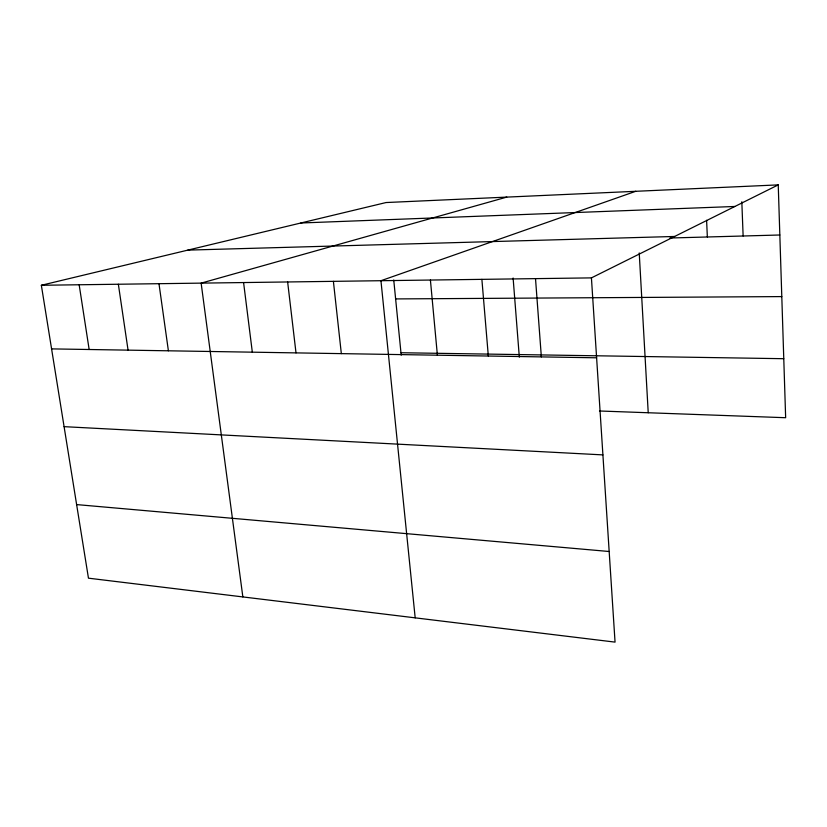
<?xml version="1.0" encoding="UTF-8"?>
<svg xmlns="http://www.w3.org/2000/svg" width="827" height="827" viewBox="0 0 827 827"><rect width="100%" height="100%" fill="white"/><g stroke="black" fill="none" stroke-linecap="round" stroke-linejoin="round"><path stroke-width="1.24" d="M591.429 277.882L615.05 642.114L88.458 578.176L41.35 285.274L591.429 277.882L778.238 184.886L785.65 417.718L599.472 410.988M635.756 191.295L380.947 280.715L415.185 617.852M506.765 197.105L201.137 283.134L242.849 596.918M41.35 285.274L386.054 202.543L778.238 184.886M300.863 222.99L734.883 206.471M187.832 250.116L674.605 236.47M669.942 238.011L779.84 234.992M395.626 298.919L781.794 296.593M400.971 352.736L783.769 358.701M51.584 348.891L596.608 357.802M64.093 426.66L602.904 454.891M76.622 504.584L609.179 551.506M79.165 284.767L89.151 349.501M118.354 284.24L128.061 350.141M158.98 283.692L168.398 350.793M243.583 282.555L252.328 352.168M287.641 281.966L296.004 352.881M333.395 281.356L341.334 353.625M393.745 280.002L401.209 355.186M430.412 280.043L437.39 355.197M481.883 279.35L488.323 356.034M513.112 278.006L519.325 357.14M535.514 278.637L541.354 356.892M639.23 252.948L648.223 412.756M706.609 220.282L707.343 236.987M741.819 201.767L743.132 235.995"/></g></svg>
